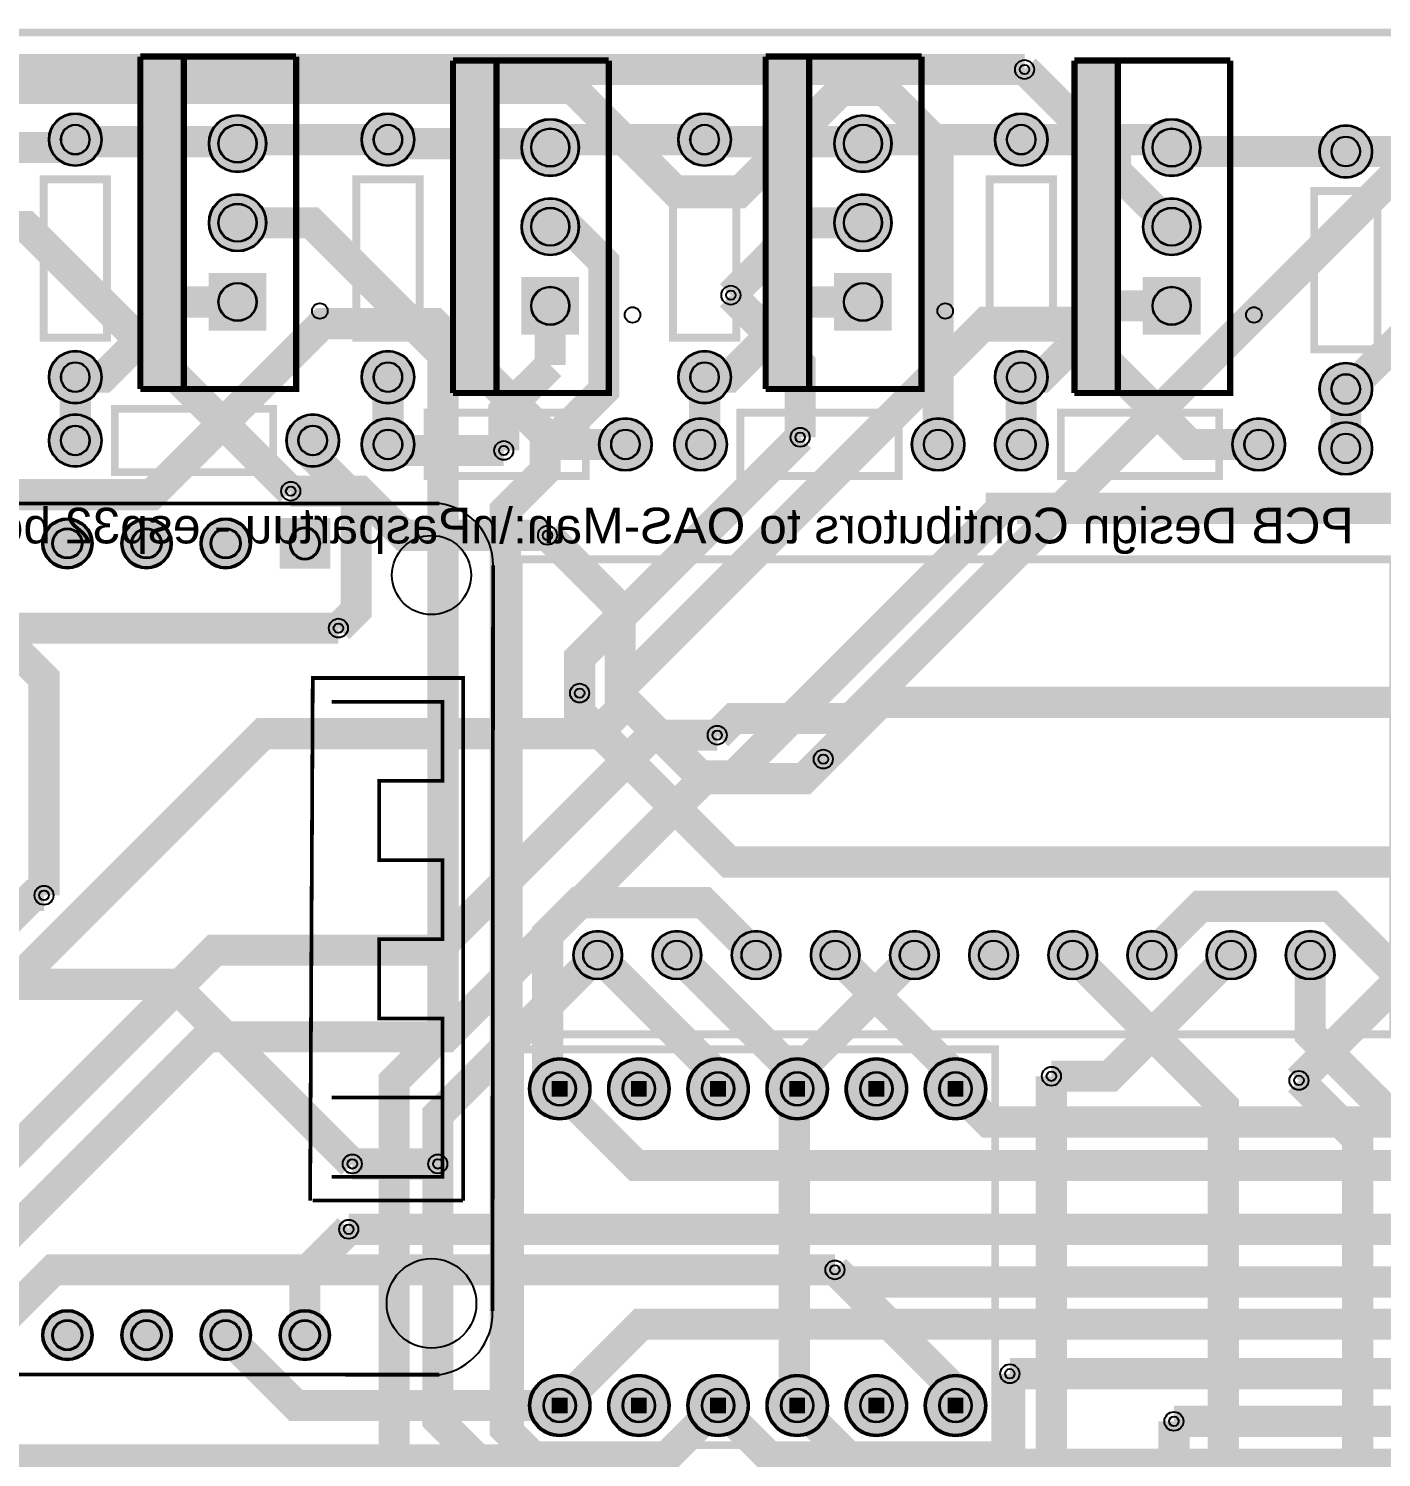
# Model space of a CAD drawing. Header units: millimetres. Extents: x -129 to 177, y 15 to 147.
# Drawn here: x 49.94 to 93.35, y 40.14 to 85.99 of the extents above; entities that cross this region are included whole.
import ezdxf

# ---------------------------------------------------------------- set-up
doc = ezdxf.new("R2010")
doc.units = ezdxf.units.MM
for name, color, linetype, true_color in [('BoardOutLine', 7, 'Continuous', 0xff00ff), ('BottomLayer', 7, 'Continuous', 0x0000ff), ('BottomSolderMaskLayer', 7, 'Continuous', 0xaa00ff), ('Document', 7, 'Continuous', 0xffffff), ('Hole', 7, 'Continuous', 0x222222), ('Multi-Layer', 7, 'Continuous', 0xc0c0c0), ('TopLayer', 7, 'Continuous', 0xff0000), ('TopSilkLayer', 7, 'Continuous', 0xffcc00), ('TopSolderMaskLayer', 7, 'Continuous', 0x800080)]:
    doc.layers.add(name, color=color, linetype=linetype, true_color=true_color)
doc.styles.get("Standard").update_dxf_attribs({"font": 'arial.ttf'})

msp = doc.modelspace()

# ---------------------------------------------------------------- hatches: boundary and pattern name
at = {"layer": 'BottomSolderMaskLayer'}
for points in [[(50.584, 82.423, 1), (52.286, 82.423, 1)], [(55.717, 82.296, 1), (57.568, 82.296, 1)], [(60.617, 82.423, 1), (62.319, 82.423, 1)], [(65.75, 82.169, 1), (67.601, 82.169, 1)], [(70.777, 82.423, 1), (72.479, 82.423, 1)], [(75.783, 82.296, 1), (77.634, 82.296, 1)], [(80.937, 82.423, 1), (82.639, 82.423, 1)], [(85.689, 82.169, 1), (87.54, 82.169, 1)], [(91.351, 82.042, 1), (93.053, 82.042, 1)], [(55.717, 79.756, 1), (57.568, 79.756, 1)], [(75.783, 79.756, 1), (77.634, 79.756, 1)], [(65.75, 79.629, 1), (67.601, 79.629, 1)], [(85.689, 79.629, 1), (87.54, 79.629, 1)], [(55.717, 76.291), (55.717, 78.142), (57.568, 78.142), (57.568, 76.291)], [(65.75, 76.164), (65.75, 78.015), (67.601, 78.015), (67.601, 76.164)], [(75.783, 76.291), (75.783, 78.142), (77.634, 78.142), (77.634, 76.291)], [(85.689, 76.164), (85.689, 78.015), (87.54, 78.015), (87.54, 76.164)], [(50.584, 74.803, 1), (52.286, 74.803, 1)], [(60.617, 74.803, 1), (62.319, 74.803, 1)], [(70.777, 74.803, 1), (72.479, 74.803, 1)], [(80.937, 74.803, 1), (82.639, 74.803, 1)], [(91.351, 74.422, 1), (93.053, 74.422, 1)], [(50.584, 72.771, 1), (52.286, 72.771, 1)], [(58.204, 72.771, 1), (59.906, 72.771, 1)], [(60.617, 72.644, 1), (62.319, 72.644, 1)], [(68.237, 72.644, 1), (69.939, 72.644, 1)], [(70.65, 72.644, 1), (72.352, 72.644, 1)], [(78.27, 72.644, 1), (79.972, 72.644, 1)], [(80.937, 72.644, 1), (82.639, 72.644, 1)], [(88.557, 72.644, 1), (90.259, 72.644, 1)], [(91.351, 72.517, 1), (93.053, 72.517, 1)], [(50.369, 69.469, 1), (51.994, 69.469, 1)], [(52.909, 69.469, 1), (54.534, 69.469, 1)], [(55.449, 69.469, 1), (57.074, 69.469, 1)], [(59.614, 70.282), (59.614, 68.656), (57.989, 68.656), (57.989, 70.282)], [(67.412, 56.261, 1), (68.987, 56.261, 1)], [(69.952, 56.261, 1), (71.527, 56.261, 1)], [(72.492, 56.261, 1), (74.067, 56.261, 1)], [(75.032, 56.261, 1), (76.607, 56.261, 1)], [(77.572, 56.261, 1), (79.147, 56.261, 1)], [(80.112, 56.261, 1), (81.687, 56.261, 1)], [(82.652, 56.261, 1), (84.227, 56.261, 1)], [(85.192, 56.261, 1), (86.767, 56.261, 1)], [(87.732, 56.261, 1), (89.307, 56.261, 1)], [(90.272, 56.261, 1), (91.847, 56.261, 1)], [(65.989, 51.969, 1), (67.971, 51.969, 1)], [(68.529, 51.969, 1), (70.511, 51.969, 1)], [(71.069, 51.969, 1), (73.051, 51.969, 1)], [(73.609, 51.969, 1), (75.591, 51.969, 1)], [(76.149, 51.969, 1), (78.131, 51.969, 1)], [(78.689, 51.969, 1), (80.671, 51.969, 1)], [(50.369, 44.069, 1), (51.994, 44.069, 1)], [(52.909, 44.069, 1), (54.534, 44.069, 1)], [(55.449, 44.069, 1), (57.074, 44.069, 1)], [(57.989, 44.069, 1), (59.614, 44.069, 1)], [(65.989, 41.808, 1), (67.971, 41.808, 1)], [(68.529, 41.808, 1), (70.511, 41.808, 1)], [(71.069, 41.808, 1), (73.051, 41.808, 1)], [(73.609, 41.808, 1), (75.591, 41.808, 1)], [(76.149, 41.808, 1), (78.131, 41.808, 1)], [(78.689, 41.808, 1), (80.671, 41.808, 1)]]:
    msp.add_hatch(color=256, dxfattribs=at).paths.add_polyline_path(points)
at = {"layer": 'Document'}
for points in [[(54.912, 74.506), (53.512, 74.506), (53.512, 85.006), (54.912, 85.006)], [(64.945, 74.379), (63.545, 74.379), (63.545, 84.879), (64.945, 84.879)], [(74.978, 74.506), (73.578, 74.506), (73.578, 85.006), (74.978, 85.006)], [(84.884, 74.379), (83.484, 74.379), (83.484, 84.879), (84.884, 84.879)], [(66.726, 51.715), (67.234, 51.715), (67.234, 52.223), (66.726, 52.223)], [(69.266, 51.715), (69.774, 51.715), (69.774, 52.223), (69.266, 52.223)], [(71.806, 51.715), (72.314, 51.715), (72.314, 52.223), (71.806, 52.223)], [(74.346, 51.715), (74.854, 51.715), (74.854, 52.223), (74.346, 52.223)], [(76.886, 51.715), (77.394, 51.715), (77.394, 52.223), (76.886, 52.223)], [(79.426, 51.715), (79.934, 51.715), (79.934, 52.223), (79.426, 52.223)], [(67.234, 42.063), (66.726, 42.063), (66.726, 41.555), (67.234, 41.555)], [(69.774, 42.063), (69.266, 42.063), (69.266, 41.555), (69.774, 41.555)], [(72.314, 42.063), (71.806, 42.063), (71.806, 41.555), (72.314, 41.555)], [(74.854, 42.063), (74.346, 42.063), (74.346, 41.555), (74.854, 41.555)], [(77.394, 42.063), (76.886, 42.063), (76.886, 41.555), (77.394, 41.555)], [(79.934, 42.063), (79.426, 42.063), (79.426, 41.555), (79.934, 41.555)]]:
    msp.add_hatch(color=256, dxfattribs=at).paths.add_polyline_path(points)
at = {"layer": 'Multi-Layer'}
for points in [[(50.61, 82.423, 1), (52.261, 82.423, 1)], [(55.742, 82.296, 1), (57.542, 82.296, 1)], [(60.643, 82.423, 1), (62.294, 82.423, 1)], [(65.775, 82.169, 1), (67.575, 82.169, 1)], [(70.803, 82.423, 1), (72.454, 82.423, 1)], [(75.808, 82.296, 1), (77.608, 82.296, 1)], [(80.963, 82.423, 1), (82.614, 82.423, 1)], [(85.714, 82.169, 1), (87.514, 82.169, 1)], [(91.377, 82.042, 1), (93.028, 82.042, 1)], [(55.742, 79.756, 1), (57.542, 79.756, 1)], [(65.775, 79.629, 1), (67.575, 79.629, 1)], [(75.808, 79.756, 1), (77.608, 79.756, 1)], [(85.714, 79.629, 1), (87.514, 79.629, 1)], [(55.742, 76.316), (55.742, 78.116), (57.542, 78.116), (57.542, 76.316)], [(65.775, 76.189), (65.775, 77.989), (67.575, 77.989), (67.575, 76.189)], [(75.808, 76.316), (75.808, 78.116), (77.608, 78.116), (77.608, 76.316)], [(85.714, 76.189), (85.714, 77.989), (87.514, 77.989), (87.514, 76.189)], [(50.61, 74.803, 1), (52.261, 74.803, 1)], [(60.643, 74.803, 1), (62.294, 74.803, 1)], [(70.803, 74.803, 1), (72.454, 74.803, 1)], [(80.963, 74.803, 1), (82.614, 74.803, 1)], [(91.377, 74.422, 1), (93.028, 74.422, 1)], [(50.61, 72.771, 1), (52.261, 72.771, 1)], [(58.23, 72.771, 1), (59.881, 72.771, 1)], [(60.643, 72.644, 1), (62.294, 72.644, 1)], [(68.263, 72.644, 1), (69.914, 72.644, 1)], [(70.676, 72.644, 1), (72.327, 72.644, 1)], [(78.296, 72.644, 1), (79.947, 72.644, 1)], [(80.963, 72.644, 1), (82.614, 72.644, 1)], [(88.583, 72.644, 1), (90.234, 72.644, 1)], [(91.377, 72.517, 1), (93.028, 72.517, 1)], [(50.419, 69.469, 1), (51.943, 69.469, 1)], [(52.959, 69.469, 1), (54.483, 69.469, 1)], [(55.499, 69.469, 1), (57.023, 69.469, 1)], [(59.563, 70.231), (59.563, 68.707), (58.039, 68.707), (58.039, 70.231)], [(67.437, 56.261, 1), (68.961, 56.261, 1)], [(69.977, 56.261, 1), (71.501, 56.261, 1)], [(72.517, 56.261, 1), (74.041, 56.261, 1)], [(75.057, 56.261, 1), (76.581, 56.261, 1)], [(77.597, 56.261, 1), (79.121, 56.261, 1)], [(80.137, 56.261, 1), (81.661, 56.261, 1)], [(82.677, 56.261, 1), (84.201, 56.261, 1)], [(85.217, 56.261, 1), (86.741, 56.261, 1)], [(87.757, 56.261, 1), (89.281, 56.261, 1)], [(90.297, 56.261, 1), (91.821, 56.261, 1)], [(66.04, 51.969, 1), (67.92, 51.969, 1)], [(68.58, 51.969, 1), (70.46, 51.969, 1)], [(71.12, 51.969, 1), (73, 51.969, 1)], [(73.66, 51.969, 1), (75.54, 51.969, 1)], [(76.2, 51.969, 1), (78.08, 51.969, 1)], [(78.74, 51.969, 1), (80.62, 51.969, 1)], [(50.419, 44.069, 1), (51.943, 44.069, 1)], [(52.959, 44.069, 1), (54.483, 44.069, 1)], [(55.499, 44.069, 1), (57.023, 44.069, 1)], [(58.039, 44.069, 1), (59.563, 44.069, 1)], [(66.04, 41.808, 1), (67.92, 41.808, 1)], [(68.58, 41.808, 1), (70.46, 41.808, 1)], [(71.12, 41.808, 1), (73, 41.808, 1)], [(73.66, 41.808, 1), (75.54, 41.808, 1)], [(76.2, 41.808, 1), (78.08, 41.808, 1)], [(78.74, 41.808, 1), (80.62, 41.808, 1)]]:
    msp.add_hatch(color=256, dxfattribs=at).paths.add_polyline_path(points)
at = {"layer": 'TopSolderMaskLayer'}
for points in [[(50.584, 82.423, 1), (52.286, 82.423, 1)], [(55.717, 82.296, 1), (57.568, 82.296, 1)], [(60.617, 82.423, 1), (62.319, 82.423, 1)], [(65.75, 82.169, 1), (67.601, 82.169, 1)], [(70.777, 82.423, 1), (72.479, 82.423, 1)], [(75.783, 82.296, 1), (77.634, 82.296, 1)], [(80.937, 82.423, 1), (82.639, 82.423, 1)], [(85.689, 82.169, 1), (87.54, 82.169, 1)], [(91.351, 82.042, 1), (93.053, 82.042, 1)], [(55.717, 79.756, 1), (57.568, 79.756, 1)], [(75.783, 79.756, 1), (77.634, 79.756, 1)], [(65.75, 79.629, 1), (67.601, 79.629, 1)], [(85.689, 79.629, 1), (87.54, 79.629, 1)], [(55.717, 76.291), (55.717, 78.142), (57.568, 78.142), (57.568, 76.291)], [(65.75, 76.164), (65.75, 78.015), (67.601, 78.015), (67.601, 76.164)], [(75.783, 76.291), (75.783, 78.142), (77.634, 78.142), (77.634, 76.291)], [(85.689, 76.164), (85.689, 78.015), (87.54, 78.015), (87.54, 76.164)], [(50.584, 74.803, 1), (52.286, 74.803, 1)], [(60.617, 74.803, 1), (62.319, 74.803, 1)], [(70.777, 74.803, 1), (72.479, 74.803, 1)], [(80.937, 74.803, 1), (82.639, 74.803, 1)], [(91.351, 74.422, 1), (93.053, 74.422, 1)], [(50.584, 72.771, 1), (52.286, 72.771, 1)], [(58.204, 72.771, 1), (59.906, 72.771, 1)], [(60.617, 72.644, 1), (62.319, 72.644, 1)], [(68.237, 72.644, 1), (69.939, 72.644, 1)], [(70.65, 72.644, 1), (72.352, 72.644, 1)], [(78.27, 72.644, 1), (79.972, 72.644, 1)], [(80.937, 72.644, 1), (82.639, 72.644, 1)], [(88.557, 72.644, 1), (90.259, 72.644, 1)], [(91.351, 72.517, 1), (93.053, 72.517, 1)], [(50.369, 69.469, 1), (51.994, 69.469, 1)], [(52.909, 69.469, 1), (54.534, 69.469, 1)], [(55.449, 69.469, 1), (57.074, 69.469, 1)], [(59.614, 70.282), (59.614, 68.656), (57.989, 68.656), (57.989, 70.282)], [(67.412, 56.261, 1), (68.987, 56.261, 1)], [(69.952, 56.261, 1), (71.527, 56.261, 1)], [(72.492, 56.261, 1), (74.067, 56.261, 1)], [(75.032, 56.261, 1), (76.607, 56.261, 1)], [(77.572, 56.261, 1), (79.147, 56.261, 1)], [(80.112, 56.261, 1), (81.687, 56.261, 1)], [(82.652, 56.261, 1), (84.227, 56.261, 1)], [(85.192, 56.261, 1), (86.767, 56.261, 1)], [(87.732, 56.261, 1), (89.307, 56.261, 1)], [(90.272, 56.261, 1), (91.847, 56.261, 1)], [(65.989, 51.969, 1), (67.971, 51.969, 1)], [(68.529, 51.969, 1), (70.511, 51.969, 1)], [(71.069, 51.969, 1), (73.051, 51.969, 1)], [(73.609, 51.969, 1), (75.591, 51.969, 1)], [(76.149, 51.969, 1), (78.131, 51.969, 1)], [(78.689, 51.969, 1), (80.671, 51.969, 1)], [(50.369, 44.069, 1), (51.994, 44.069, 1)], [(52.909, 44.069, 1), (54.534, 44.069, 1)], [(55.449, 44.069, 1), (57.074, 44.069, 1)], [(57.989, 44.069, 1), (59.614, 44.069, 1)], [(65.989, 41.808, 1), (67.971, 41.808, 1)], [(68.529, 41.808, 1), (70.511, 41.808, 1)], [(71.069, 41.808, 1), (73.051, 41.808, 1)], [(73.609, 41.808, 1), (75.591, 41.808, 1)], [(76.149, 41.808, 1), (78.131, 41.808, 1)], [(78.689, 41.808, 1), (80.671, 41.808, 1)]]:
    msp.add_hatch(color=256, dxfattribs=at).paths.add_polyline_path(points)

# ---------------------------------------------------------------- linework, layer by layer
at = {"layer": 'BoardOutLine', "const_width": 0.254}
msp.add_lwpolyline([(18.23, 85.859), (125.73, 85.859)], dxfattribs=at)
at = {"layer": 'BottomLayer', "const_width": 1}
for points in [[(86.614, 79.629), (84.812, 81.432), (84.812, 81.756), (81.894, 84.673)], [(79.121, 72.644), (79.121, 82.29), (77.413, 83.998), (76.003, 83.998), (72.726, 80.72), (70.74, 80.72), (67.393, 84.067), (46.079, 84.067), (44.859, 82.847), (44.859, 73.998), (41.95, 71.088), (37.561, 71.088), (35.941, 69.469)], [(99.822, 72.517), (100.235, 72.93), (100.235, 81.683), (97.884, 84.034), (96.249, 84.034), (94.062, 81.847), (94.062, 81.585), (76.325, 63.849), (72.566, 63.849), (72.032, 63.315)], [(54.329, 30.861), (61.668, 38.2), (61.668, 52.226), (63.232, 53.789), (63.232, 75.537), (59.013, 79.756), (56.642, 79.756)], [(46.609, 79.629), (49.864, 79.629), (58.349, 71.144)], [(69.41, 36.889), (65.233, 41.066), (65.233, 70.521), (66.513, 71.801), (66.513, 72.503), (68.394, 74.384), (68.394, 78.498), (67.262, 79.629), (66.675, 79.629)], [(74.694, 72.873), (74.694, 75.21), (72.471, 77.433)], [(66.675, 77.089), (66.675, 75.188)], [(81.788, 74.803), (82.428, 74.803), (84.714, 77.089)], [(86.614, 77.089), (84.714, 77.089)], [(92.202, 74.422), (92.334, 74.422), (95.128, 77.216)], [(66.675, 75.188), (65.185, 73.699), (65.185, 72.45)], [(51.435, 72.771), (51.435, 74.803)], [(61.468, 74.803), (61.468, 72.644)], [(71.501, 72.644), (71.628, 72.771), (71.628, 74.803)], [(81.788, 72.644), (81.788, 74.803)], [(92.202, 72.517), (92.202, 74.422)], [(59.878, 66.75), (60.449, 67.321), (60.449, 70.885), (59.055, 72.279), (59.055, 72.771)], [(75.437, 62.547), (74.811, 61.921), (71.584, 61.921), (68.92, 64.585), (68.92, 67.397), (66.588, 69.729)], [(50.432, 58.179), (50.432, 65.139), (46.101, 69.469)], [(101.546, 53.931), (96.232, 59.245), (72.418, 59.245), (67.618, 64.045), (67.618, 64.666)], [(73.279, 56.261), (71.598, 57.943), (67.58, 57.943), (66.591, 56.954), (66.591, 52.357), (66.98, 51.969)], [(111.506, 21.209), (109.841, 22.874), (109.841, 33.157), (100.501, 42.497), (100.501, 42.497), (100.501, 49.031), (91.707, 57.825), (87.543, 57.825), (85.979, 56.261)], [(68.199, 56.261), (72.06, 52.4), (72.06, 51.969)], [(70.739, 56.261), (74.498, 52.502), (74.6, 52.502)], [(78.359, 56.261), (74.6, 52.502)], [(97.282, 21.209), (88.275, 30.216), (88.275, 51.425), (83.439, 56.261)], [(91.059, 56.261), (91.059, 53.722), (96.682, 48.099), (96.682, 34.193), (106.255, 24.62), (106.255, 22.816), (104.648, 21.209)], [(60.324, 49.561), (54.564, 55.321), (44.504, 55.321), (44.381, 55.198)], [(74.6, 52.502), (74.6, 51.969)], [(82.756, 52.374), (82.756, 28.751), (90.297, 21.209)], [(92.584, 35.052), (92.584, 50.356), (90.699, 52.241)], [(74.6, 51.969), (74.509, 51.877), (74.509, 41.9), (74.6, 41.809)], [(69.184, 35.244), (63.068, 41.36), (63.068, 49.561)], [(58.801, 44.069), (58.801, 46.057), (60.208, 47.464)], [(79.68, 41.809), (79.68, 42.292), (75.81, 46.162)], [(78.816, 33.942), (81.422, 36.548), (81.422, 42.83)], [(74.6, 41.809), (78.033, 38.375), (78.033, 36.953)], [(86.687, 41.303), (86.687, 29.545), (86.45, 29.309)]]:
    msp.add_lwpolyline(points, dxfattribs=at)
at = {"layer": 'BottomSolderMaskLayer'}
for points in [[(50.964, 82.426), (50.964, 82.421)], [(51.906, 82.426), (51.906, 82.421)], [(60.997, 82.426), (60.997, 82.421)], [(61.939, 82.426), (61.939, 82.421)], [(71.157, 82.426), (71.157, 82.421)], [(72.099, 82.426), (72.099, 82.421)], [(81.317, 82.426), (81.317, 82.421)], [(82.259, 82.426), (82.259, 82.421)], [(91.731, 82.045), (91.731, 82.04)], [(92.673, 82.045), (92.673, 82.04)], [(50.964, 74.806), (50.964, 74.801)], [(51.906, 74.806), (51.906, 74.801)], [(60.997, 74.806), (60.997, 74.801)], [(61.939, 74.806), (61.939, 74.801)], [(71.157, 74.806), (71.157, 74.801)], [(72.099, 74.806), (72.099, 74.801)], [(81.317, 74.806), (81.317, 74.801)], [(82.259, 74.806), (82.259, 74.801)], [(91.731, 74.425), (91.731, 74.42)], [(92.673, 74.425), (92.673, 74.42)], [(51.438, 73.242), (51.432, 73.242)], [(59.058, 73.242), (59.052, 73.242)], [(61.471, 73.115), (61.466, 73.115)], [(69.091, 73.115), (69.086, 73.115)], [(71.504, 73.115), (71.499, 73.115)], [(79.124, 73.115), (79.119, 73.115)], [(81.791, 73.115), (81.786, 73.115)], [(89.411, 73.115), (89.406, 73.115)], [(92.205, 72.988), (92.2, 72.988)], [(51.438, 72.3), (51.432, 72.3)], [(59.058, 72.3), (59.052, 72.3)], [(61.471, 72.173), (61.466, 72.173)], [(69.091, 72.173), (69.086, 72.173)], [(71.504, 72.173), (71.499, 72.173)], [(79.124, 72.173), (79.119, 72.173)], [(81.791, 72.173), (81.786, 72.173)], [(89.411, 72.173), (89.406, 72.173)], [(92.205, 72.046), (92.2, 72.046)], [(58.314, 69.445), (58.314, 69.494)], [(59.289, 69.445), (59.289, 69.494)], [(66.444, 51.966), (66.444, 51.971)], [(67.515, 51.966), (67.515, 51.971)], [(68.984, 51.966), (68.984, 51.971)], [(70.055, 51.966), (70.055, 51.971)], [(71.524, 51.966), (71.524, 51.971)], [(72.595, 51.966), (72.595, 51.971)], [(74.064, 51.966), (74.064, 51.971)], [(75.135, 51.966), (75.135, 51.971)], [(76.604, 51.966), (76.604, 51.971)], [(77.675, 51.966), (77.675, 51.971)], [(79.144, 51.966), (79.144, 51.971)], [(80.215, 51.966), (80.215, 51.971)], [(66.444, 41.811), (66.444, 41.806)], [(67.515, 41.811), (67.515, 41.806)], [(68.984, 41.811), (68.984, 41.806)], [(70.055, 41.811), (70.055, 41.806)], [(71.524, 41.811), (71.524, 41.806)], [(72.595, 41.811), (72.595, 41.806)], [(74.064, 41.811), (74.064, 41.806)], [(75.135, 41.811), (75.135, 41.806)], [(76.604, 41.811), (76.604, 41.806)], [(77.675, 41.811), (77.675, 41.806)], [(79.144, 41.811), (79.144, 41.806)], [(80.215, 41.811), (80.215, 41.806)]]:
    msp.add_lwpolyline(points, close=True, dxfattribs=at)
for centre, radius in [((51.435, 82.423), 0.851), ((56.642, 82.296), 0.925), ((61.468, 82.423), 0.851), ((66.675, 82.169), 0.925), ((71.628, 82.423), 0.851), ((76.708, 82.296), 0.925), ((81.788, 82.423), 0.851), ((86.614, 82.169), 0.925), ((56.642, 82.296), 0.617), ((66.675, 82.169), 0.617), ((76.708, 82.296), 0.617), ((86.614, 82.169), 0.617), ((92.202, 82.042), 0.851), ((56.642, 79.756), 0.925), ((76.708, 79.756), 0.925), ((56.642, 79.756), 0.617), ((66.675, 79.629), 0.925), ((66.675, 79.629), 0.617), ((76.708, 79.756), 0.617), ((86.614, 79.629), 0.925), ((86.614, 79.629), 0.617), ((56.642, 77.216), 0.617), ((66.675, 77.089), 0.617), ((76.708, 77.216), 0.617), ((86.614, 77.089), 0.617), ((51.435, 74.803), 0.851), ((61.468, 74.803), 0.851), ((71.628, 74.803), 0.851), ((81.788, 74.803), 0.851), ((92.202, 74.422), 0.851), ((51.435, 72.771), 0.851), ((59.055, 72.771), 0.851), ((61.468, 72.644), 0.851), ((69.088, 72.644), 0.851), ((71.501, 72.644), 0.851), ((79.121, 72.644), 0.851), ((81.788, 72.644), 0.851), ((89.408, 72.644), 0.851), ((92.202, 72.517), 0.851), ((51.181, 69.469), 0.813), ((53.721, 69.469), 0.813), ((56.261, 69.469), 0.813), ((51.181, 69.469), 0.488), ((53.721, 69.469), 0.488), ((56.261, 69.469), 0.488), ((68.199, 56.261), 0.787), ((70.739, 56.261), 0.787), ((73.279, 56.261), 0.787), ((75.819, 56.261), 0.787), ((78.359, 56.261), 0.787), ((80.899, 56.261), 0.787), ((83.439, 56.261), 0.787), ((85.979, 56.261), 0.787), ((88.519, 56.261), 0.787), ((91.059, 56.261), 0.787), ((68.199, 56.261), 0.472), ((70.739, 56.261), 0.472), ((73.279, 56.261), 0.472), ((75.819, 56.261), 0.472), ((78.359, 56.261), 0.472), ((80.899, 56.261), 0.472), ((83.439, 56.261), 0.472), ((85.979, 56.261), 0.472), ((88.519, 56.261), 0.472), ((91.059, 56.261), 0.472), ((66.98, 51.969), 0.991), ((69.52, 51.969), 0.991), ((72.06, 51.969), 0.991), ((74.6, 51.969), 0.991), ((77.14, 51.969), 0.991), ((79.68, 51.969), 0.991), ((51.181, 44.069), 0.813), ((51.181, 44.069), 0.488), ((53.721, 44.069), 0.813), ((53.721, 44.069), 0.488), ((56.261, 44.069), 0.813), ((56.261, 44.069), 0.488), ((58.801, 44.069), 0.813), ((58.801, 44.069), 0.488), ((66.98, 41.808), 0.991), ((69.52, 41.808), 0.991), ((72.06, 41.808), 0.991), ((74.6, 41.808), 0.991), ((77.14, 41.808), 0.991), ((79.68, 41.808), 0.991)]:
    msp.add_circle(centre, radius, dxfattribs=at)
for centre, radius, start, end in [((51.435, 82.426), 0.471, 360, 180), ((61.468, 82.426), 0.471, 360, 180), ((71.628, 82.426), 0.471, 360, 180), ((81.788, 82.426), 0.471, 360, 180), ((92.202, 82.045), 0.471, 360, 180), ((51.435, 82.421), 0.471, 180, 360), ((61.468, 82.421), 0.471, 180, 360), ((71.628, 82.421), 0.471, 180, 360), ((81.788, 82.421), 0.471, 180, 360), ((92.202, 82.04), 0.471, 180, 360), ((51.435, 74.806), 0.471, 360, 180), ((61.468, 74.806), 0.471, 360, 180), ((71.628, 74.806), 0.471, 360, 180), ((81.788, 74.806), 0.471, 360, 180), ((51.435, 74.801), 0.471, 180, 360), ((61.468, 74.801), 0.471, 180, 360), ((71.628, 74.801), 0.471, 180, 360), ((81.788, 74.801), 0.471, 180, 360), ((92.202, 74.425), 0.471, 360, 180), ((92.202, 74.42), 0.471, 180, 360), ((51.432, 72.771), 0.471, 90, 270), ((51.438, 72.771), 0.471, 270, 90), ((59.052, 72.771), 0.471, 90, 270), ((59.058, 72.771), 0.471, 270, 90), ((61.466, 72.644), 0.471, 90, 270), ((61.471, 72.644), 0.471, 270, 90), ((69.086, 72.644), 0.471, 90, 270), ((69.091, 72.644), 0.471, 270, 90), ((71.499, 72.644), 0.471, 90, 270), ((71.504, 72.644), 0.471, 270, 90), ((79.119, 72.644), 0.471, 90, 270), ((79.124, 72.644), 0.471, 270, 90), ((81.786, 72.644), 0.471, 90, 270), ((81.791, 72.644), 0.471, 270, 90), ((89.406, 72.644), 0.471, 90, 270), ((89.411, 72.644), 0.471, 270, 90), ((92.2, 72.517), 0.471, 90, 270), ((92.205, 72.517), 0.471, 270, 90), ((58.801, 69.494), 0.488, 360, 540), ((58.801, 69.445), 0.488, 540, 360), ((66.98, 51.971), 0.535, 360, 540), ((69.52, 51.971), 0.535, 360, 540), ((72.06, 51.971), 0.535, 360, 540), ((74.6, 51.971), 0.535, 360, 540), ((77.14, 51.971), 0.535, 360, 540), ((79.68, 51.971), 0.535, 360, 540), ((66.98, 51.966), 0.535, 540, 360), ((69.52, 51.966), 0.535, 540, 360), ((72.06, 51.966), 0.535, 540, 360), ((74.6, 51.966), 0.535, 540, 360), ((77.14, 51.966), 0.535, 540, 360), ((79.68, 51.966), 0.535, 540, 360), ((66.98, 41.811), 0.535, 360, 180), ((69.52, 41.811), 0.535, 360, 180), ((72.06, 41.811), 0.535, 360, 180), ((74.6, 41.811), 0.535, 360, 180), ((77.14, 41.811), 0.535, 360, 180), ((79.68, 41.811), 0.535, 360, 180), ((66.98, 41.806), 0.535, 180, 360), ((69.52, 41.806), 0.535, 180, 360), ((72.06, 41.806), 0.535, 180, 360), ((74.6, 41.806), 0.535, 180, 360), ((77.14, 41.806), 0.535, 180, 360), ((79.68, 41.806), 0.535, 180, 360)]:
    msp.add_arc(centre, radius, start, end, dxfattribs=at)
at = {"layer": 'Document'}
for centre in [(59.282, 76.926), (69.315, 76.799), (79.348, 76.926), (89.254, 76.799)]:
    msp.add_circle(centre, 0.25, dxfattribs=at)
at = {"layer": 'Hole'}
for centre in [(81.894, 84.673), (72.471, 77.433), (74.694, 72.873), (65.185, 72.45), (58.349, 71.144), (66.588, 69.729), (59.878, 66.75), (67.618, 64.666), (72.032, 63.315), (75.437, 62.547), (50.432, 58.179), (82.756, 52.374), (90.699, 52.241), (60.324, 49.561), (63.068, 49.561), (60.208, 47.464), (75.81, 46.162), (81.422, 42.83), (86.687, 41.303)]:
    msp.add_circle(centre, 0.153, dxfattribs=at)
at = {"layer": 'Multi-Layer'}
for points in [[(50.978, 82.426), (50.978, 82.421)], [(51.892, 82.426), (51.892, 82.421)], [(61.011, 82.426), (61.011, 82.421)], [(61.925, 82.426), (61.925, 82.421)], [(71.171, 82.426), (71.171, 82.421)], [(72.085, 82.426), (72.085, 82.421)], [(81.331, 82.426), (81.331, 82.421)], [(82.245, 82.426), (82.245, 82.421)], [(91.745, 82.045), (91.745, 82.04)], [(92.659, 82.045), (92.659, 82.04)], [(50.978, 74.806), (50.978, 74.801)], [(51.892, 74.806), (51.892, 74.801)], [(61.011, 74.806), (61.011, 74.801)], [(61.925, 74.806), (61.925, 74.801)], [(71.171, 74.806), (71.171, 74.801)], [(72.085, 74.806), (72.085, 74.801)], [(81.331, 74.806), (81.331, 74.801)], [(82.245, 74.806), (82.245, 74.801)], [(91.745, 74.425), (91.745, 74.42)], [(92.659, 74.425), (92.659, 74.42)], [(51.438, 73.228), (51.433, 73.228)], [(59.058, 73.228), (59.053, 73.228)], [(61.471, 73.101), (61.466, 73.101)], [(69.091, 73.101), (69.086, 73.101)], [(71.504, 73.101), (71.499, 73.101)], [(79.124, 73.101), (79.119, 73.101)], [(81.791, 73.101), (81.786, 73.101)], [(89.411, 73.101), (89.406, 73.101)], [(92.205, 72.974), (92.2, 72.974)], [(51.438, 72.314), (51.433, 72.314)], [(59.058, 72.314), (59.053, 72.314)], [(61.471, 72.187), (61.466, 72.187)], [(69.091, 72.187), (69.086, 72.187)], [(71.504, 72.187), (71.499, 72.187)], [(79.124, 72.187), (79.119, 72.187)], [(81.791, 72.187), (81.786, 72.187)], [(89.411, 72.187), (89.406, 72.187)], [(92.205, 72.06), (92.2, 72.06)], [(58.344, 69.447), (58.344, 69.492)], [(59.259, 69.447), (59.259, 69.492)], [(66.472, 51.966), (66.472, 51.971)], [(67.488, 51.966), (67.488, 51.971)], [(69.012, 51.966), (69.012, 51.971)], [(70.028, 51.966), (70.028, 51.971)], [(71.552, 51.966), (71.552, 51.971)], [(72.568, 51.966), (72.568, 51.971)], [(74.092, 51.966), (74.092, 51.971)], [(75.108, 51.966), (75.108, 51.971)], [(76.632, 51.966), (76.632, 51.971)], [(77.648, 51.966), (77.648, 51.971)], [(79.172, 51.966), (79.172, 51.971)], [(80.188, 51.966), (80.188, 51.971)], [(66.472, 41.811), (66.472, 41.806)], [(67.488, 41.811), (67.488, 41.806)], [(69.012, 41.811), (69.012, 41.806)], [(70.028, 41.811), (70.028, 41.806)], [(71.552, 41.811), (71.552, 41.806)], [(72.568, 41.811), (72.568, 41.806)], [(74.092, 41.811), (74.092, 41.806)], [(75.108, 41.811), (75.108, 41.806)], [(76.632, 41.811), (76.632, 41.806)], [(77.648, 41.811), (77.648, 41.806)], [(79.172, 41.811), (79.172, 41.806)], [(80.188, 41.811), (80.188, 41.806)]]:
    msp.add_lwpolyline(points, close=True, dxfattribs=at)
for centre, radius in [((81.894, 84.673), 0.305), ((51.435, 82.423), 0.826), ((56.642, 82.296), 0.9), ((61.468, 82.423), 0.826), ((66.675, 82.169), 0.9), ((71.628, 82.423), 0.826), ((76.708, 82.296), 0.9), ((81.788, 82.423), 0.826), ((86.614, 82.169), 0.9), ((56.642, 82.296), 0.6), ((66.675, 82.169), 0.6), ((76.708, 82.296), 0.6), ((86.614, 82.169), 0.6), ((92.202, 82.042), 0.826), ((56.642, 79.756), 0.9), ((56.642, 79.756), 0.6), ((66.675, 79.629), 0.9), ((66.675, 79.629), 0.6), ((76.708, 79.756), 0.9), ((76.708, 79.756), 0.6), ((86.614, 79.629), 0.9), ((86.614, 79.629), 0.6), ((56.642, 77.216), 0.6), ((66.675, 77.089), 0.6), ((72.471, 77.433), 0.305), ((76.708, 77.216), 0.6), ((86.614, 77.089), 0.6), ((51.435, 74.803), 0.826), ((61.468, 74.803), 0.826), ((71.628, 74.803), 0.826), ((81.788, 74.803), 0.826), ((92.202, 74.422), 0.826), ((51.435, 72.771), 0.826), ((59.055, 72.771), 0.826), ((61.468, 72.644), 0.826), ((69.088, 72.644), 0.826), ((71.501, 72.644), 0.826), ((79.121, 72.644), 0.826), ((81.788, 72.644), 0.826), ((89.408, 72.644), 0.826), ((74.694, 72.873), 0.305), ((92.202, 72.517), 0.826), ((65.185, 72.45), 0.305), ((58.349, 71.144), 0.305), ((51.181, 69.469), 0.762), ((53.721, 69.469), 0.762), ((56.261, 69.469), 0.762), ((51.181, 69.469), 0.457), ((53.721, 69.469), 0.457), ((56.261, 69.469), 0.457), ((66.588, 69.729), 0.305), ((59.878, 66.75), 0.305), ((67.618, 64.666), 0.305), ((72.032, 63.315), 0.305), ((75.437, 62.547), 0.305), ((50.432, 58.179), 0.305), ((68.199, 56.261), 0.762), ((70.739, 56.261), 0.762), ((73.279, 56.261), 0.762), ((75.819, 56.261), 0.762), ((78.359, 56.261), 0.762), ((80.899, 56.261), 0.762), ((83.439, 56.261), 0.762), ((85.979, 56.261), 0.762), ((88.519, 56.261), 0.762), ((91.059, 56.261), 0.762), ((68.199, 56.261), 0.457), ((70.739, 56.261), 0.457), ((73.279, 56.261), 0.457), ((75.819, 56.261), 0.457), ((78.359, 56.261), 0.457), ((80.899, 56.261), 0.457), ((83.439, 56.261), 0.457), ((85.979, 56.261), 0.457), ((88.519, 56.261), 0.457), ((91.059, 56.261), 0.457), ((66.98, 51.969), 0.94), ((69.52, 51.969), 0.94), ((72.06, 51.969), 0.94), ((74.6, 51.969), 0.94), ((77.14, 51.969), 0.94), ((79.68, 51.969), 0.94), ((82.756, 52.374), 0.305), ((90.699, 52.241), 0.305), ((60.324, 49.561), 0.305), ((63.068, 49.561), 0.305), ((60.208, 47.464), 0.305), ((75.81, 46.162), 0.305), ((51.181, 44.069), 0.762), ((51.181, 44.069), 0.457), ((53.721, 44.069), 0.762), ((53.721, 44.069), 0.457), ((56.261, 44.069), 0.762), ((56.261, 44.069), 0.457), ((58.801, 44.069), 0.762), ((58.801, 44.069), 0.457), ((81.422, 42.83), 0.305), ((66.98, 41.808), 0.94), ((69.52, 41.808), 0.94), ((72.06, 41.808), 0.94), ((74.6, 41.808), 0.94), ((77.14, 41.808), 0.94), ((79.68, 41.808), 0.94), ((86.687, 41.303), 0.305)]:
    msp.add_circle(centre, radius, dxfattribs=at)
for centre, radius, start, end in [((51.435, 82.426), 0.457, 360, 180), ((61.468, 82.426), 0.457, 360, 180), ((71.628, 82.426), 0.457, 360, 180), ((81.788, 82.426), 0.457, 360, 180), ((51.435, 82.421), 0.457, 180, 360), ((61.468, 82.421), 0.457, 180, 360), ((71.628, 82.421), 0.457, 180, 360), ((81.788, 82.421), 0.457, 180, 360), ((92.202, 82.045), 0.457, 360, 180), ((92.202, 82.04), 0.457, 180, 360), ((51.435, 74.806), 0.457, 360, 180), ((61.468, 74.806), 0.457, 360, 180), ((71.628, 74.806), 0.457, 360, 180), ((81.788, 74.806), 0.457, 360, 180), ((51.435, 74.801), 0.457, 180, 360), ((61.468, 74.801), 0.457, 180, 360), ((71.628, 74.801), 0.457, 180, 360), ((81.788, 74.801), 0.457, 180, 360), ((92.202, 74.425), 0.457, 360, 180), ((92.202, 74.42), 0.457, 180, 360), ((51.433, 72.771), 0.457, 90, 270), ((51.438, 72.771), 0.457, 270, 90), ((59.053, 72.771), 0.457, 90, 270), ((59.058, 72.771), 0.457, 270, 90), ((61.466, 72.644), 0.457, 90, 270), ((61.471, 72.644), 0.457, 270, 90), ((69.086, 72.644), 0.457, 90, 270), ((69.091, 72.644), 0.457, 270, 90), ((71.499, 72.644), 0.457, 90, 270), ((71.504, 72.644), 0.457, 270, 90), ((79.119, 72.644), 0.457, 90, 270), ((79.124, 72.644), 0.457, 270, 90), ((81.786, 72.644), 0.457, 90, 270), ((81.791, 72.644), 0.457, 270, 90), ((89.406, 72.644), 0.457, 90, 270), ((89.411, 72.644), 0.457, 270, 90), ((92.2, 72.517), 0.457, 90, 270), ((92.205, 72.517), 0.457, 270, 90), ((58.801, 69.492), 0.457, 360, 540), ((58.801, 69.447), 0.457, 540, 360), ((66.98, 51.971), 0.508, 360, 540), ((69.52, 51.971), 0.508, 360, 540), ((72.06, 51.971), 0.508, 360, 540), ((74.6, 51.971), 0.508, 360, 540), ((77.14, 51.971), 0.508, 360, 540), ((79.68, 51.971), 0.508, 360, 540), ((66.98, 51.966), 0.508, 540, 360), ((69.52, 51.966), 0.508, 540, 360), ((72.06, 51.966), 0.508, 540, 360), ((74.6, 51.966), 0.508, 540, 360), ((77.14, 51.966), 0.508, 540, 360), ((79.68, 51.966), 0.508, 540, 360), ((66.98, 41.811), 0.508, 360, 180), ((69.52, 41.811), 0.508, 360, 180), ((72.06, 41.811), 0.508, 360, 180), ((74.6, 41.811), 0.508, 360, 180), ((77.14, 41.811), 0.508, 360, 180), ((79.68, 41.811), 0.508, 360, 180), ((66.98, 41.806), 0.508, 180, 360), ((69.52, 41.806), 0.508, 180, 360), ((72.06, 41.806), 0.508, 180, 360), ((74.6, 41.806), 0.508, 180, 360), ((77.14, 41.806), 0.508, 180, 360), ((79.68, 41.806), 0.508, 180, 360)]:
    msp.add_arc(centre, radius, start, end, dxfattribs=at)
at = {"layer": 'TopLayer', "const_width": 1}
for points in [[(24.684, 84.673), (81.894, 84.673)], [(46.609, 82.169), (51.181, 82.169), (51.435, 82.423)], [(56.642, 82.36), (51.499, 82.36), (51.435, 82.423)], [(61.468, 82.423), (56.706, 82.423), (56.642, 82.36)], [(56.642, 82.36), (56.642, 82.296)], [(66.675, 82.296), (61.595, 82.296), (61.468, 82.423)], [(71.628, 82.423), (66.802, 82.423), (66.675, 82.296)], [(66.675, 82.296), (66.675, 82.169)], [(76.708, 82.36), (71.692, 82.36), (71.628, 82.423)], [(81.788, 82.423), (76.772, 82.423), (76.708, 82.36)], [(76.708, 82.36), (76.708, 82.296)], [(86.614, 82.169), (86.36, 82.423), (81.788, 82.423)], [(92.202, 82.042), (86.741, 82.042), (86.614, 82.169)], [(97.028, 82.296), (96.774, 82.042), (92.202, 82.042)], [(72.471, 77.433), (74.794, 79.756), (76.708, 79.756)], [(51.435, 74.803), (52.329, 74.803), (54.742, 77.216)], [(56.642, 77.216), (54.742, 77.216)], [(71.628, 74.803), (72.395, 74.803), (74.808, 77.216)], [(76.708, 77.216), (74.808, 77.216)], [(69.088, 72.644), (66.832, 72.644), (62.958, 76.518), (59.369, 76.518), (53.884, 71.033), (40.046, 71.033), (38.481, 69.469)], [(47.774, 54.019), (48.114, 54.019), (57.459, 63.364), (68.157, 63.364), (68.92, 64.127), (68.92, 64.818), (80.665, 76.563), (83.277, 76.563), (87.196, 72.644), (89.408, 72.644)], [(67.618, 64.666), (67.618, 65.796), (74.694, 72.873)], [(46.101, 44.069), (55.673, 53.641), (63.336, 53.641), (71.707, 62.013), (72.571, 62.013), (81.15, 70.591), (81.15, 70.592), (108.057, 70.592), (109.982, 72.517)], [(60.208, 47.464), (101.273, 47.464), (121.734, 67.924), (121.734, 70.798), (120.015, 72.517)], [(65.185, 72.45), (61.662, 72.45), (61.468, 72.644)], [(58.349, 71.144), (60.562, 71.144), (61.977, 69.729), (66.588, 69.729)], [(41.021, 69.469), (43.741, 66.75), (59.878, 66.75)], [(114.935, 68.453), (101.715, 55.232), (101.007, 55.232), (95.283, 49.508), (69.44, 49.508), (66.98, 51.969)], [(112.395, 68.453), (112.395, 68.146), (100.783, 56.534), (100.467, 56.534), (94.84, 50.906), (80.742, 50.906), (79.68, 51.969)], [(90.699, 52.241), (99.937, 61.479), (99.937, 68.212), (99.695, 68.453)], [(98.635, 64.369), (77.259, 64.369), (75.437, 62.547)], [(43.561, 44.069), (55.909, 56.417), (63.051, 56.417), (69.949, 63.315), (72.032, 63.315)], [(50.432, 58.179), (50.092, 58.179), (44.484, 52.57), (29.839, 52.57), (26.595, 55.814), (19.652, 55.814), (19.187, 55.348), (19.187, 43.932), (35.748, 27.371), (125.22, 27.371), (129.425, 23.166), (129.425, 18.963)], [(63.068, 49.561), (63.068, 51.13), (68.199, 56.261)], [(75.819, 56.261), (79.68, 52.4), (79.68, 51.969)], [(88.519, 56.261), (84.632, 52.374), (82.756, 52.374)], [(75.81, 46.162), (76.2, 45.772), (119.847, 45.772), (120.609, 46.534), (120.609, 47.143), (126.111, 52.645)], [(66.98, 41.809), (69.59, 44.418), (120.384, 44.418), (126.111, 50.145)], [(60.324, 49.561), (63.068, 49.561)], [(48.641, 44.069), (50.734, 46.162), (75.81, 46.162)], [(72.06, 41.809), (73.94, 39.928), (119.144, 39.928), (124.361, 45.145)], [(23.241, 44.069), (25.503, 41.808), (45.081, 41.808), (46.822, 40.067), (70.318, 40.067), (72.06, 41.809)], [(56.261, 44.069), (58.522, 41.809), (66.98, 41.809)], [(102.538, 42.83), (81.422, 42.83)], [(103.899, 41.303), (86.687, 41.303)]]:
    msp.add_lwpolyline(points, dxfattribs=at)
at = {"layer": 'TopSilkLayer'}
for points, const_width in [([(53.522, 74.426), (53.522, 85.086)], 0.201), ([(53.522, 85.086), (58.522, 85.086)], 0.201), ([(58.522, 85.086), (58.522, 74.422), (53.522, 74.422)], 0.201), ([(54.918, 74.426), (54.918, 85.086)], 0.201), ([(63.555, 74.299), (63.555, 84.959)], 0.201), ([(63.555, 84.959), (68.555, 84.959)], 0.201), ([(68.555, 84.959), (68.555, 74.295), (63.555, 74.295)], 0.201), ([(64.951, 74.299), (64.951, 84.959)], 0.201), ([(73.588, 74.426), (73.588, 85.086)], 0.201), ([(73.588, 85.086), (78.588, 85.086)], 0.201), ([(78.588, 85.086), (78.588, 74.422), (73.588, 74.422)], 0.201), ([(74.984, 74.426), (74.984, 85.086)], 0.201), ([(83.494, 74.299), (83.494, 84.959)], 0.201), ([(83.494, 84.959), (88.494, 84.959)], 0.201), ([(88.494, 84.959), (88.494, 74.295), (83.494, 74.295)], 0.201), ([(84.89, 74.299), (84.89, 84.959)], 0.201), ([(63.121, 70.75), (15.367, 70.739)], 0.12), ([(64.841, 68.769), (64.824, 44.838)], 0.12), ([(58.97, 48.387), (59.055, 65.151), (63.881, 65.151), (63.881, 48.387)], 0.12), ([(59.659, 64.389), (63.215, 64.389), (63.215, 61.849), (61.183, 61.849), (61.183, 59.309), (63.215, 59.309), (63.215, 56.769), (61.183, 56.769), (61.183, 54.229), (63.215, 54.229), (63.215, 49.149), (59.659, 49.149)], 0.12), ([(63.215, 51.689), (59.659, 51.689)], 0.12), ([(63.881, 48.387), (59.055, 48.387)], 0.12), ([(15.367, 42.831), (63.119, 42.799)], 0.12)]:
    msp.add_lwpolyline(points, dxfattribs=dict(at, const_width=const_width))
at = {"layer": 'TopSilkLayer', "const_width": 0.254}
for points in [[(50.419, 76.073), (50.419, 81.153), (52.451, 81.153), (52.451, 76.073), (50.419, 76.073)], [(60.452, 76.073), (60.452, 81.153), (62.484, 81.153), (62.484, 76.073), (60.452, 76.073)], [(70.612, 76.073), (70.612, 81.153), (72.644, 81.153), (72.644, 76.073), (70.612, 76.073)], [(80.772, 76.073), (80.772, 81.153), (82.804, 81.153), (82.804, 76.073), (80.772, 76.073)], [(91.186, 75.692), (91.186, 80.772), (93.218, 80.772), (93.218, 75.692), (91.186, 75.692)], [(52.705, 73.787), (57.785, 73.787), (57.785, 71.755), (52.705, 71.755), (52.705, 73.787)], [(62.738, 73.66), (67.818, 73.66), (67.818, 71.628), (62.738, 71.628), (62.738, 73.66)], [(72.771, 73.66), (77.851, 73.66), (77.851, 71.628), (72.771, 71.628), (72.771, 73.66)], [(83.058, 73.66), (88.138, 73.66), (88.138, 71.628), (83.058, 71.628), (83.058, 73.66)], [(65.659, 68.961), (93.726, 68.961), (93.726, 53.721), (65.659, 53.721), (65.659, 68.961)], [(65.71, 40.539), (80.95, 40.539), (80.95, 53.239), (65.71, 53.239), (65.71, 40.539)]]:
    msp.add_lwpolyline(points, close=True, dxfattribs=at)
at = {"layer": 'TopSilkLayer'}
for centre, radius in [((59.282, 76.926), 0.25), ((69.315, 76.799), 0.25), ((79.348, 76.926), 0.25), ((89.254, 76.799), 0.25), ((62.865, 68.453), 1.27), ((62.865, 45.085), 1.437)]:
    msp.add_circle(centre, radius, dxfattribs=at)
for centre, start, end in [((62.841, 68.769), 0.0001, 81.971), ((62.825, 44.777), 278.4638, 1.7238)]:
    msp.add_arc(centre, 2, start, end, dxfattribs=at)
at = {"layer": 'TopSolderMaskLayer'}
for points in [[(50.964, 82.426), (50.964, 82.421)], [(51.906, 82.426), (51.906, 82.421)], [(60.997, 82.426), (60.997, 82.421)], [(61.939, 82.426), (61.939, 82.421)], [(71.157, 82.426), (71.157, 82.421)], [(72.099, 82.426), (72.099, 82.421)], [(81.317, 82.426), (81.317, 82.421)], [(82.259, 82.426), (82.259, 82.421)], [(91.731, 82.045), (91.731, 82.04)], [(92.673, 82.045), (92.673, 82.04)], [(50.964, 74.806), (50.964, 74.801)], [(51.906, 74.806), (51.906, 74.801)], [(60.997, 74.806), (60.997, 74.801)], [(61.939, 74.806), (61.939, 74.801)], [(71.157, 74.806), (71.157, 74.801)], [(72.099, 74.806), (72.099, 74.801)], [(81.317, 74.806), (81.317, 74.801)], [(82.259, 74.806), (82.259, 74.801)], [(91.731, 74.425), (91.731, 74.42)], [(92.673, 74.425), (92.673, 74.42)], [(51.438, 73.242), (51.432, 73.242)], [(59.058, 73.242), (59.052, 73.242)], [(61.471, 73.115), (61.466, 73.115)], [(69.091, 73.115), (69.086, 73.115)], [(71.504, 73.115), (71.499, 73.115)], [(79.124, 73.115), (79.119, 73.115)], [(81.791, 73.115), (81.786, 73.115)], [(89.411, 73.115), (89.406, 73.115)], [(92.205, 72.988), (92.2, 72.988)], [(51.438, 72.3), (51.432, 72.3)], [(59.058, 72.3), (59.052, 72.3)], [(61.471, 72.173), (61.466, 72.173)], [(69.091, 72.173), (69.086, 72.173)], [(71.504, 72.173), (71.499, 72.173)], [(79.124, 72.173), (79.119, 72.173)], [(81.791, 72.173), (81.786, 72.173)], [(89.411, 72.173), (89.406, 72.173)], [(92.205, 72.046), (92.2, 72.046)], [(58.314, 69.445), (58.314, 69.494)], [(59.289, 69.445), (59.289, 69.494)], [(66.444, 51.966), (66.444, 51.971)], [(67.515, 51.966), (67.515, 51.971)], [(68.984, 51.966), (68.984, 51.971)], [(70.055, 51.966), (70.055, 51.971)], [(71.524, 51.966), (71.524, 51.971)], [(72.595, 51.966), (72.595, 51.971)], [(74.064, 51.966), (74.064, 51.971)], [(75.135, 51.966), (75.135, 51.971)], [(76.604, 51.966), (76.604, 51.971)], [(77.675, 51.966), (77.675, 51.971)], [(79.144, 51.966), (79.144, 51.971)], [(80.215, 51.966), (80.215, 51.971)], [(66.444, 41.811), (66.444, 41.806)], [(67.515, 41.811), (67.515, 41.806)], [(68.984, 41.811), (68.984, 41.806)], [(70.055, 41.811), (70.055, 41.806)], [(71.524, 41.811), (71.524, 41.806)], [(72.595, 41.811), (72.595, 41.806)], [(74.064, 41.811), (74.064, 41.806)], [(75.135, 41.811), (75.135, 41.806)], [(76.604, 41.811), (76.604, 41.806)], [(77.675, 41.811), (77.675, 41.806)], [(79.144, 41.811), (79.144, 41.806)], [(80.215, 41.811), (80.215, 41.806)]]:
    msp.add_lwpolyline(points, close=True, dxfattribs=at)
for centre, radius in [((51.435, 82.423), 0.851), ((56.642, 82.296), 0.925), ((61.468, 82.423), 0.851), ((66.675, 82.169), 0.925), ((71.628, 82.423), 0.851), ((76.708, 82.296), 0.925), ((81.788, 82.423), 0.851), ((86.614, 82.169), 0.925), ((56.642, 82.296), 0.617), ((66.675, 82.169), 0.617), ((76.708, 82.296), 0.617), ((86.614, 82.169), 0.617), ((92.202, 82.042), 0.851), ((56.642, 79.756), 0.925), ((76.708, 79.756), 0.925), ((56.642, 79.756), 0.617), ((66.675, 79.629), 0.925), ((66.675, 79.629), 0.617), ((76.708, 79.756), 0.617), ((86.614, 79.629), 0.925), ((86.614, 79.629), 0.617), ((56.642, 77.216), 0.617), ((66.675, 77.089), 0.617), ((76.708, 77.216), 0.617), ((86.614, 77.089), 0.617), ((51.435, 74.803), 0.851), ((61.468, 74.803), 0.851), ((71.628, 74.803), 0.851), ((81.788, 74.803), 0.851), ((92.202, 74.422), 0.851), ((51.435, 72.771), 0.851), ((59.055, 72.771), 0.851), ((61.468, 72.644), 0.851), ((69.088, 72.644), 0.851), ((71.501, 72.644), 0.851), ((79.121, 72.644), 0.851), ((81.788, 72.644), 0.851), ((89.408, 72.644), 0.851), ((92.202, 72.517), 0.851), ((51.181, 69.469), 0.813), ((53.721, 69.469), 0.813), ((56.261, 69.469), 0.813), ((51.181, 69.469), 0.488), ((53.721, 69.469), 0.488), ((56.261, 69.469), 0.488), ((68.199, 56.261), 0.787), ((70.739, 56.261), 0.787), ((73.279, 56.261), 0.787), ((75.819, 56.261), 0.787), ((78.359, 56.261), 0.787), ((80.899, 56.261), 0.787), ((83.439, 56.261), 0.787), ((85.979, 56.261), 0.787), ((88.519, 56.261), 0.787), ((91.059, 56.261), 0.787), ((68.199, 56.261), 0.472), ((70.739, 56.261), 0.472), ((73.279, 56.261), 0.472), ((75.819, 56.261), 0.472), ((78.359, 56.261), 0.472), ((80.899, 56.261), 0.472), ((83.439, 56.261), 0.472), ((85.979, 56.261), 0.472), ((88.519, 56.261), 0.472), ((91.059, 56.261), 0.472), ((66.98, 51.969), 0.991), ((69.52, 51.969), 0.991), ((72.06, 51.969), 0.991), ((74.6, 51.969), 0.991), ((77.14, 51.969), 0.991), ((79.68, 51.969), 0.991), ((51.181, 44.069), 0.813), ((51.181, 44.069), 0.488), ((53.721, 44.069), 0.813), ((53.721, 44.069), 0.488), ((56.261, 44.069), 0.813), ((56.261, 44.069), 0.488), ((58.801, 44.069), 0.813), ((58.801, 44.069), 0.488), ((66.98, 41.808), 0.991), ((69.52, 41.808), 0.991), ((72.06, 41.808), 0.991), ((74.6, 41.808), 0.991), ((77.14, 41.808), 0.991), ((79.68, 41.808), 0.991)]:
    msp.add_circle(centre, radius, dxfattribs=at)
for centre, radius, start, end in [((51.435, 82.426), 0.471, 360, 180), ((61.468, 82.426), 0.471, 360, 180), ((71.628, 82.426), 0.471, 360, 180), ((81.788, 82.426), 0.471, 360, 180), ((92.202, 82.045), 0.471, 360, 180), ((51.435, 82.421), 0.471, 180, 360), ((61.468, 82.421), 0.471, 180, 360), ((71.628, 82.421), 0.471, 180, 360), ((81.788, 82.421), 0.471, 180, 360), ((92.202, 82.04), 0.471, 180, 360), ((51.435, 74.806), 0.471, 360, 180), ((61.468, 74.806), 0.471, 360, 180), ((71.628, 74.806), 0.471, 360, 180), ((81.788, 74.806), 0.471, 360, 180), ((51.435, 74.801), 0.471, 180, 360), ((61.468, 74.801), 0.471, 180, 360), ((71.628, 74.801), 0.471, 180, 360), ((81.788, 74.801), 0.471, 180, 360), ((92.202, 74.425), 0.471, 360, 180), ((92.202, 74.42), 0.471, 180, 360), ((51.432, 72.771), 0.471, 90, 270), ((51.438, 72.771), 0.471, 270, 90), ((59.052, 72.771), 0.471, 90, 270), ((59.058, 72.771), 0.471, 270, 90), ((61.466, 72.644), 0.471, 90, 270), ((61.471, 72.644), 0.471, 270, 90), ((69.086, 72.644), 0.471, 90, 270), ((69.091, 72.644), 0.471, 270, 90), ((71.499, 72.644), 0.471, 90, 270), ((71.504, 72.644), 0.471, 270, 90), ((79.119, 72.644), 0.471, 90, 270), ((79.124, 72.644), 0.471, 270, 90), ((81.786, 72.644), 0.471, 90, 270), ((81.791, 72.644), 0.471, 270, 90), ((89.406, 72.644), 0.471, 90, 270), ((89.411, 72.644), 0.471, 270, 90), ((92.2, 72.517), 0.471, 90, 270), ((92.205, 72.517), 0.471, 270, 90), ((58.801, 69.494), 0.488, 360, 540), ((58.801, 69.445), 0.488, 540, 360), ((66.98, 51.971), 0.535, 360, 540), ((69.52, 51.971), 0.535, 360, 540), ((72.06, 51.971), 0.535, 360, 540), ((74.6, 51.971), 0.535, 360, 540), ((77.14, 51.971), 0.535, 360, 540), ((79.68, 51.971), 0.535, 360, 540), ((66.98, 51.966), 0.535, 540, 360), ((69.52, 51.966), 0.535, 540, 360), ((72.06, 51.966), 0.535, 540, 360), ((74.6, 51.966), 0.535, 540, 360), ((77.14, 51.966), 0.535, 540, 360), ((79.68, 51.966), 0.535, 540, 360), ((66.98, 41.811), 0.535, 360, 180), ((69.52, 41.811), 0.535, 360, 180), ((72.06, 41.811), 0.535, 360, 180), ((74.6, 41.811), 0.535, 360, 180), ((77.14, 41.811), 0.535, 360, 180), ((79.68, 41.811), 0.535, 360, 180), ((66.98, 41.806), 0.535, 180, 360), ((69.52, 41.806), 0.535, 180, 360), ((72.06, 41.806), 0.535, 180, 360), ((74.6, 41.806), 0.535, 180, 360), ((77.14, 41.806), 0.535, 180, 360), ((79.68, 41.806), 0.535, 180, 360)]:
    msp.add_arc(centre, radius, start, end, dxfattribs=at)

# ---------------------------------------------------------------- texts
at = {"layer": 'BottomSilkLayer', "text_generation_flag": 2}
msp.add_text('PCB Design Contibutors to OAS-Man:\\nPaspartuu - esp32 board design\\nAJBugMan - nano board design\\ngopro_2027 - nano & esp32 board design\\nPsychePone - information\\nslewedsilver - information', height=1.143, dxfattribs=at).set_placement((92.456, 69.469))

doc.saveas('drawing.dxf')
